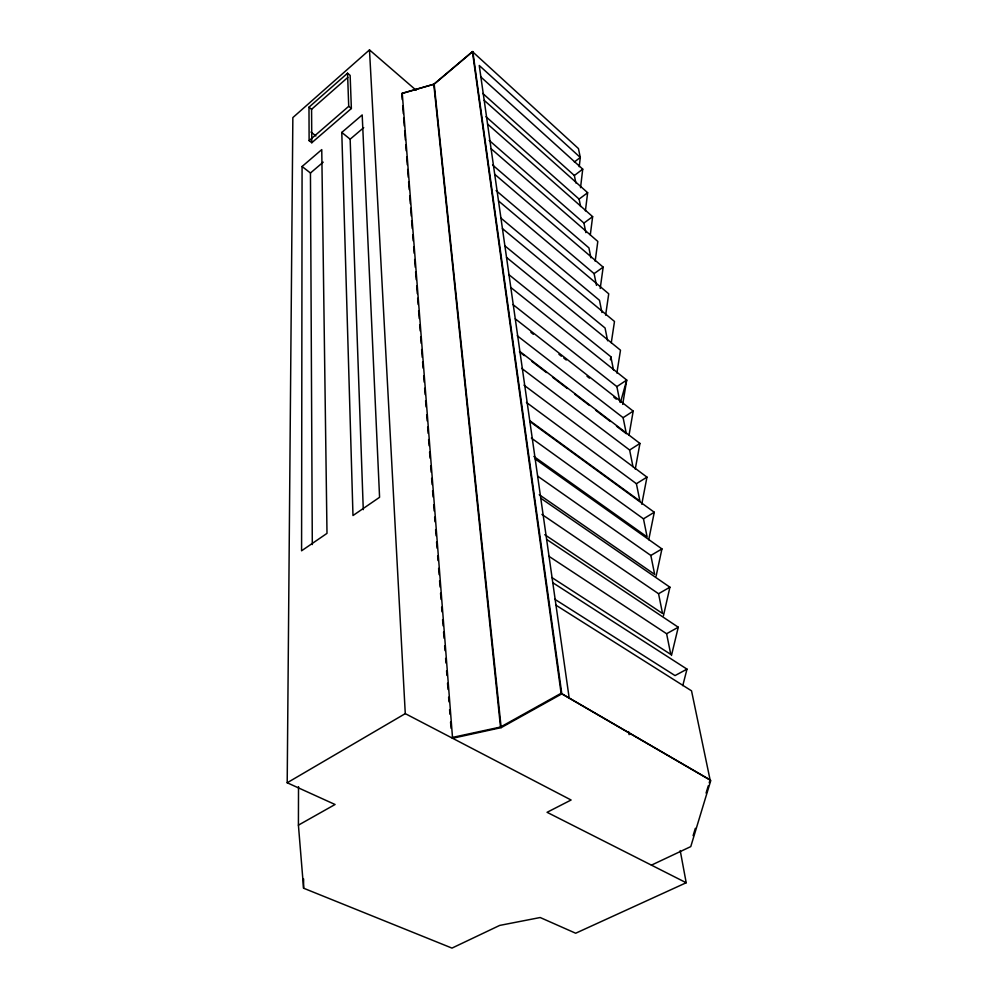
<?xml version="1.0" encoding="UTF-8"?>
<svg xmlns="http://www.w3.org/2000/svg" width="998" height="998" viewBox="0 0 998 998"><rect width="100%" height="100%" fill="white"/><g stroke="black" fill="none" stroke-linecap="round" stroke-linejoin="round"><path stroke-width="1.5" d="M302.082 166.504L301.583 550.784L326.995 533.369L321.755 149.625L302.082 166.504L310.453 173.003L312.299 544.571M680.212 850.583L686.2 882.743L575.671 933.23L540.18 917.524L499.686 925.42L451.982 948.1L303.592 888.208L303.592 878.926M303.592 888.208L298.414 825.146L298.514 786.661M298.414 825.146L335.054 804.5L287.199 782.769L292.851 117.589L369.485 49.9L416.154 90.269M579.227 166.703L580.3 157.459L578.441 148.565L472.428 51.609L433.793 84.244L401.757 93.413L402.231 99.613M580.537 187.661L582.732 169.136L480.874 77.008M585.402 210.877L587.647 192.701L484.192 100.311M590.305 234.867L592.637 216.641L487.56 124.051M595.17 261.214L597.814 241.441L491.066 148.69M600.21 288.459L603.166 267.14L494.709 174.288M605.636 315.131L608.73 293.799L498.489 200.91M611.275 342.801L614.494 321.456L502.431 228.592M610.389 359.779L610.851 356.735L508.693 274.487M616.876 373.04L620.494 350.198L506.535 257.434M622.69 404.377L626.719 380.051L510.801 287.474M628.99 435.377L633.194 411.114L515.255 318.824M635.252 469.147L639.943 443.449L519.908 351.546M641.764 504.215L646.966 477.131L524.012 385.178M648.725 539.756L654.289 512.261L529.863 421.505M656.098 576.208L661.936 548.912L535.19 458.968M663.445 615.754L669.92 587.198L540.766 498.227M671.467 655.486L678.266 627.231L546.63 539.419M682.769 685.626L686.998 669.134L552.78 582.72M620.457 402.456L626.719 380.051L616.864 386.613L619.958 401.994M693.099 835.675L695.344 828.34M706.073 793.098L708.306 785.763M709.204 782.831L710.102 779.887L691.527 690.828L555.973 605.2M308.981 107.21L347.554 73.203L350.136 75.386L351.371 108.508L311.788 142.739L309.118 140.631L308.981 107.21L311.576 109.306L311.788 142.739M311.576 109.306L347.803 77.432M309.118 140.631L348.714 106.312L347.554 73.203M341.79 132.435L362.187 114.945L379.577 497.303L352.98 515.542L341.79 132.435L350.148 139.196L363.272 509.654M310.453 173.003L323.19 162.163M350.148 139.196L363.721 127.632M561.812 693.884L501.158 727.642L452.568 738.27L402.256 93.438L434.18 84.156L472.815 51.522L561.812 693.884L710.801 780.473L690.766 846.603L651.432 865.141M574.374 161.988L580.3 157.459L479.24 65.469L569.172 697.964M575.858 182.958L574.361 175.511L582.732 169.136M580.599 206.524L579.114 199.101L587.647 192.701M585.863 232.634L583.93 223.065L592.637 216.641M596.48 285.378L594.109 273.627L603.166 267.14M616.502 426.171L626.332 433.693L623.114 417.688L633.194 411.114M632.981 466.69L629.626 450.023L639.943 443.449M526.445 402.444L636.4 483.706L646.966 477.131M531.36 438.06L643.473 518.823L654.289 512.261M537.785 476.233L650.846 555.462L661.936 548.912M287.199 782.769L405.275 713.632L571.093 800.009L547.079 812.31L686.2 882.743M541.914 514.419L658.555 593.723L669.92 587.198M548.863 556.26L666.614 633.73L678.266 627.231M451.77 737.572L500.509 727.043L561.113 693.286L710.102 779.887M686.998 669.134L675.035 675.584L554.826 599.274M551.882 577.543L670.768 654.414L666.614 633.73M544.771 534.703L662.535 613.496L658.555 593.723M539.244 494.696L654.663 574.386L650.846 555.462M533.843 456.448L647.128 536.936L643.473 518.823M530.063 420.919L639.905 501.071L636.4 483.706M521.742 368.387L629.626 450.023M519.409 351.857L524.324 355.625M531.697 361.264L546.455 372.553M552.593 377.256L567.338 388.546M574.723 394.185L589.469 405.475M595.606 410.178L610.364 421.468M517.251 335.777L623.114 417.688M530.874 332.346L533.319 334.255M558.942 354.29L561.387 356.199M563.82 358.107L566.265 360.016M587.011 376.234L589.444 378.142M613.857 397.229L616.29 399.138M512.947 304.54L616.864 386.613M311.014 132.06L315.867 135.928M504.726 245.733L605.062 327.993L607.632 340.805M348.714 106.312L351.371 108.508M500.934 218.113L599.486 300.298L601.931 312.499M496.093 190.568L594.109 273.627M492.588 165.007L588.932 247.891L590.928 257.808M489.22 140.419L583.93 223.065M485.976 116.716L579.114 199.101M482.783 93.45L574.361 175.511M610.851 356.735L613.521 370.058M628.59 731.571L629.114 734.64M472.428 51.609L561.113 693.286M434.18 84.156L501.158 727.642M433.793 84.244L500.509 727.043M402.718 105.825L403.317 113.585M403.679 118.238L404.29 125.998M404.652 130.663L405.375 139.97M405.737 144.635L406.211 150.835M406.697 157.048L407.296 164.807M407.658 169.46L408.257 177.232M408.619 181.886L409.23 189.645M409.704 195.858L410.315 203.617M410.677 208.27L411.276 216.03M411.638 220.683L412.236 228.455M412.723 234.655L413.197 240.867M413.683 247.08L414.17 253.28M414.644 259.492L415.255 267.252M415.617 271.905L416.216 279.677M416.702 285.877L417.301 293.637M417.663 298.302L418.15 304.502M418.624 310.715L419.222 318.474M419.709 324.687L420.195 330.899M420.669 337.099L421.156 343.312M421.643 349.525L422.241 357.284M422.603 361.937L423.09 368.15M423.688 375.909L424.175 382.122M424.649 388.322L425.136 394.534M425.61 400.747L426.096 406.959M426.695 414.719L427.181 420.919M427.668 427.132L428.142 433.344M428.629 439.544L429.115 445.757M429.589 451.969L430.076 458.182M430.674 465.941L431.161 472.141M431.635 478.354L432.122 484.566M432.608 490.779L433.082 496.979M433.693 504.739L434.167 510.951M434.654 517.164L435.016 521.817M435.615 529.576L436.101 535.789M436.575 542.001L437.062 548.201M437.66 555.961L438.022 560.626M438.633 568.386L439.108 574.586M439.594 580.799L440.081 587.011M440.555 593.224L441.041 599.424M441.64 607.183L442.002 611.849M442.601 619.608L443.087 625.821M443.574 632.021L444.048 638.233M444.659 645.993L445.021 650.646M445.619 658.406L445.981 663.071M446.58 670.831L446.942 675.484M447.541 683.243L448.027 689.456M448.626 697.215L448.988 701.868M449.599 709.64L449.961 714.294M450.56 722.053L451.046 728.266M369.485 49.9L405.275 713.632"/></g></svg>
